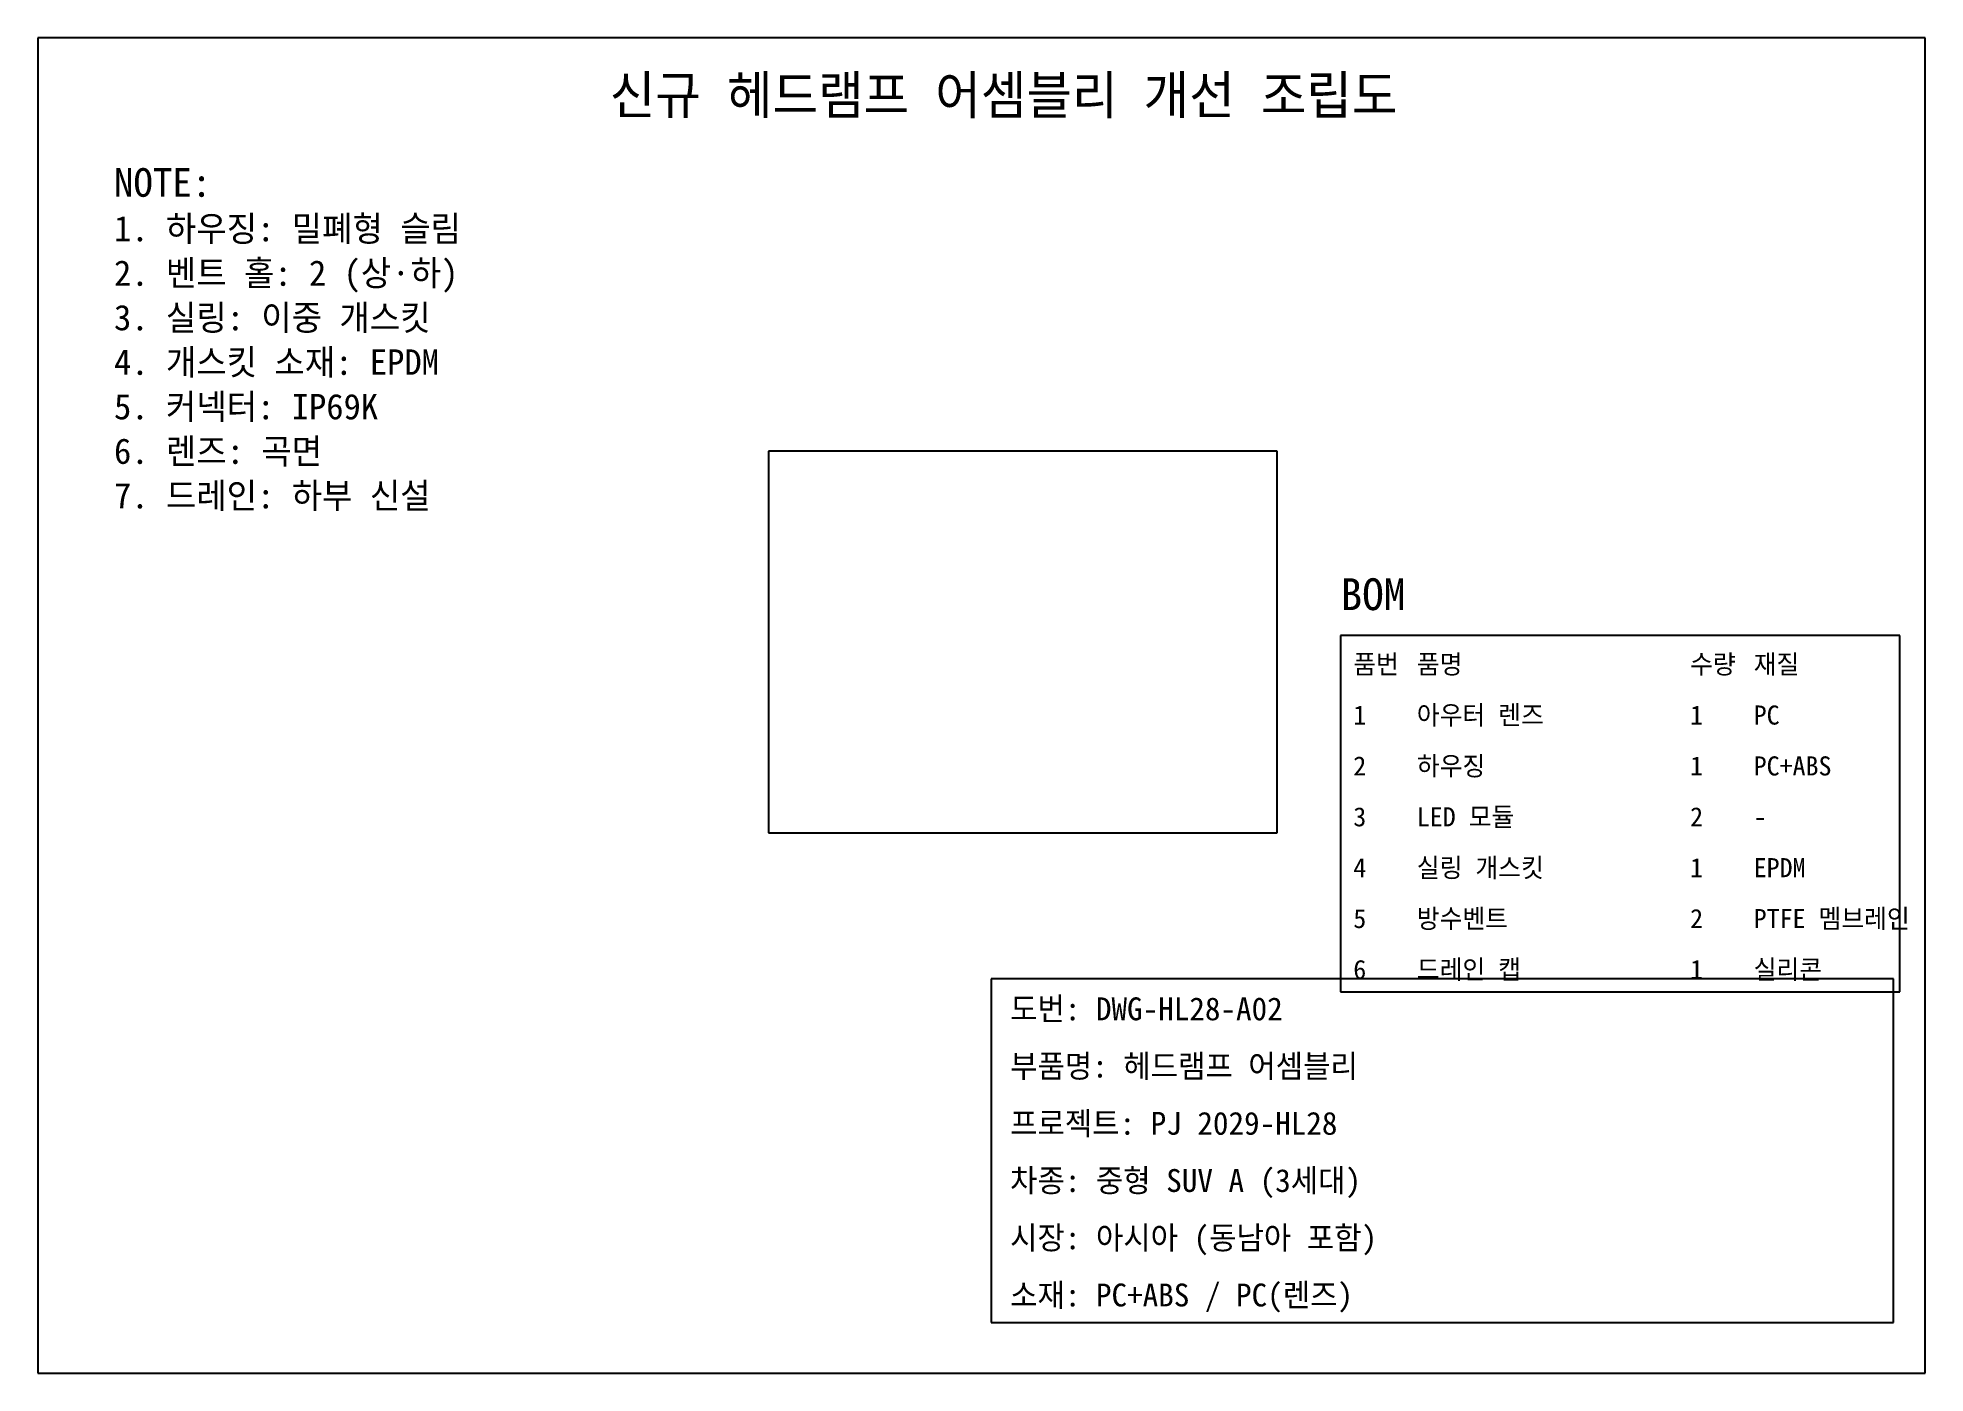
# Model space of a CAD drawing. Header units: metres. Extents: x 0 to 297, y 0 to 210.
import ezdxf

# ---------------------------------------------------------------- set-up
doc = ezdxf.new("R2010")
doc.units = ezdxf.units.M

msp = doc.modelspace()

# ---------------------------------------------------------------- linework, layer by layer
at = {"layer": 'L'}
for p, q in [((297, 210), (0, 210)), ((0, 210), (0, 0)), ((297, 0), (297, 210)), ((195, 145), (115, 145)), ((115, 145), (115, 85)), ((195, 85), (195, 145)), ((293, 116), (205, 116)), ((205, 116), (205, 60)), ((293, 60), (293, 116)), ((115, 85), (195, 85)), ((292, 62), (150, 62)), ((150, 62), (150, 8)), ((205, 60), (293, 60)), ((292, 8), (292, 62)), ((150, 8), (292, 8)), ((0, 0), (297, 0))]:
    msp.add_line(p, q, dxfattribs=at)

# ---------------------------------------------------------------- texts
at = {"layer": 'T'}
for s, height, p in [('신규 헤드램프 어셈블리 개선 조립도', 6, (90, 198)), ('NOTE:', 4.5, (12, 185)), ('1. 하우징: 밀폐형 슬림', 4, (12, 178)), ('2. 벤트 홀: 2 (상·하)', 4, (12, 171)), ('3. 실링: 이중 개스킷', 4, (12, 164)), ('4. 개스킷 소재: EPDM', 4, (12, 157)), ('5. 커넥터: IP69K', 4, (12, 150)), ('6. 렌즈: 곡면', 4, (12, 143)), ('7. 드레인: 하부 신설', 4, (12, 136)), ('BOM', 5, (205, 120)), ('품번', 3, (207, 110)), ('품명', 3, (217, 110)), ('수량', 3, (260, 110)), ('재질', 3, (270, 110)), ('1', 3, (207, 102)), ('아우터 렌즈', 3, (217, 102)), ('1', 3, (260, 102)), ('PC', 3, (270, 102)), ('2', 3, (207, 94)), ('하우징', 3, (217, 94)), ('1', 3, (260, 94)), ('PC+ABS', 3, (270, 94)), ('LED 모듈', 3, (217, 86)), ('3', 3, (207, 86)), ('2', 3, (260, 86)), ('-', 3, (270, 86)), ('4', 3, (207, 78)), ('실링 개스킷', 3, (217, 78)), ('1', 3, (260, 78)), ('EPDM', 3, (270, 78)), ('5', 3, (207, 70)), ('방수벤트', 3, (217, 70)), ('2', 3, (260, 70)), ('PTFE 멤브레인', 3, (270, 70)), ('드레인 캡', 3, (217, 62)), ('실리콘', 3, (270, 62)), ('6', 3, (207, 62)), ('1', 3, (260, 62)), ('도번: DWG-HL28-A02', 3.6, (153, 55.5)), ('부품명: 헤드램프 어셈블리', 3.6, (153, 46.5)), ('프로젝트: PJ 2029-HL28', 3.6, (153, 37.5)), ('차종: 중형 SUV A (3세대)', 3.6, (153, 28.5)), ('시장: 아시아 (동남아 포함)', 3.6, (153, 19.5)), ('소재: PC+ABS / PC(렌즈)', 3.6, (153, 10.5))]:
    msp.add_text(s, height=height, dxfattribs=at).set_placement(p)

doc.saveas('drawing.dxf')
